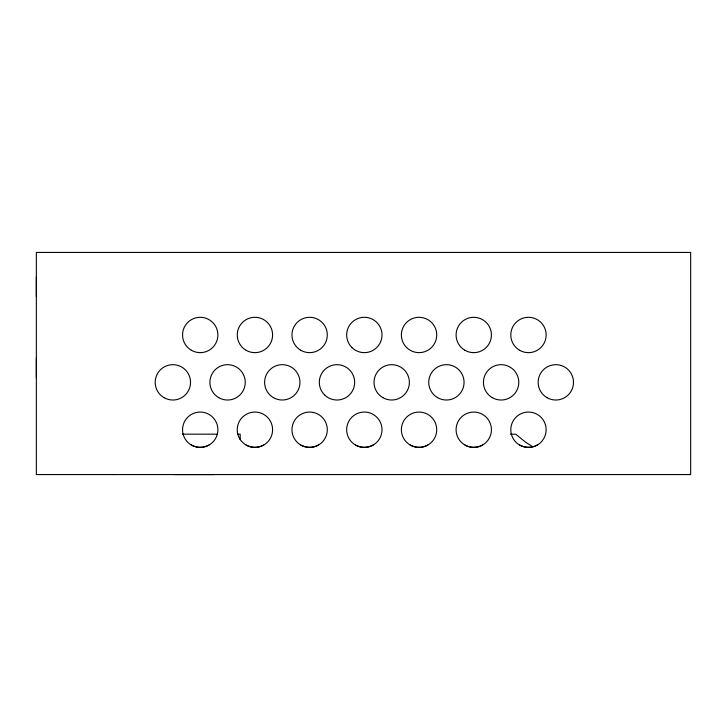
<?xml version="1.0" encoding="UTF-8"?>
<svg xmlns="http://www.w3.org/2000/svg" width="727" height="727" viewBox="0 0 727 727"><rect width="100%" height="100%" fill="white"/><g stroke="black" fill="none" stroke-linecap="round" stroke-linejoin="round"><path stroke-width="1.09" d="M36.35 377.84L36.35 358.084M36.35 296.616L36.35 276.86M209.049 445.033C203.615 448.05 196.826 448.05 191.383 445.033A17.666 17.666 0 0 1 191.383 414.426A17.666 17.666 0 0 1 217.891 429.73A17.666 17.666 0 0 1 191.383 445.033M263.765 445.033C258.321 448.05 251.533 448.05 246.089 445.033A17.666 17.666 0 0 1 246.089 414.426A17.666 17.666 0 0 1 272.598 429.73A17.666 17.666 0 0 1 246.089 445.033M318.471 445.033C313.028 448.05 306.24 448.05 300.796 445.033A17.666 17.666 0 0 1 300.796 414.426A17.666 17.666 0 0 1 327.304 429.73A17.666 17.666 0 0 1 300.796 445.033M373.178 445.033C367.735 448.05 360.946 448.05 355.503 445.033A17.666 17.666 0 0 1 355.503 414.426A17.666 17.666 0 0 1 382.011 429.73A17.666 17.666 0 0 1 355.503 445.033M427.885 445.033C422.442 448.05 415.653 448.05 410.219 445.033A17.666 17.666 0 0 1 410.219 414.426A17.666 17.666 0 0 1 436.718 429.73A17.666 17.666 0 0 1 410.219 445.033M482.592 445.033C477.157 448.05 470.36 448.05 464.926 445.033A17.666 17.666 0 0 1 464.926 414.426A17.666 17.666 0 0 1 491.425 429.73A17.666 17.666 0 0 1 464.926 445.033M537.298 445.033C531.864 448.05 525.076 448.05 519.632 445.033A17.666 17.666 0 0 1 519.632 414.426A17.666 17.666 0 0 1 546.141 429.73A17.666 17.666 0 0 1 519.632 445.033M182.413 434.173L217.573 434.173M237.92 434.173L240.183 434.173L240.183 439.681M510.336 434.192L515.743 434.192L525.403 442.052L532.464 446.551M113.248 474.567L113.939 474.567M173.835 474.567L214.22 474.567M690.65 252.433L36.35 252.433L36.35 474.567L690.65 474.567L690.65 252.433M351.85 347.461A17.666 17.666 0 0 0 381.411 339.545A17.666 17.666 0 0 0 359.765 317.899A17.666 17.666 0 0 0 351.85 347.461M464.926 350.269A17.666 17.666 0 0 0 491.425 334.965A17.666 17.666 0 0 0 464.926 319.671A17.666 17.666 0 0 0 464.926 350.269M406.557 347.461A17.666 17.666 0 0 0 436.118 339.545A17.666 17.666 0 0 0 414.481 317.899A17.666 17.666 0 0 0 406.557 347.461M492.279 397.651A17.666 17.666 0 0 0 518.787 382.347A17.666 17.666 0 0 0 492.279 367.044A17.666 17.666 0 0 0 492.279 397.651M437.572 397.651A17.666 17.666 0 0 0 464.071 382.347A17.666 17.666 0 0 0 437.572 367.044A17.666 17.666 0 0 0 437.572 397.651M546.986 397.651A17.666 17.666 0 0 0 573.494 382.347A17.666 17.666 0 0 0 546.986 367.044A17.666 17.666 0 0 0 546.986 397.651M519.632 350.269A17.666 17.666 0 0 0 546.141 334.965A17.666 17.666 0 0 0 519.632 319.671A17.666 17.666 0 0 0 519.632 350.269M300.796 350.269A17.666 17.666 0 0 0 327.304 334.965A17.666 17.666 0 0 0 300.796 319.671A17.666 17.666 0 0 0 300.796 350.269M164.029 397.651A17.666 17.666 0 0 0 190.538 382.347A17.666 17.666 0 0 0 164.029 367.044A17.666 17.666 0 0 0 164.029 397.651M324.496 394.843A17.666 17.666 0 0 0 354.058 386.918A17.666 17.666 0 0 0 332.412 365.281A17.666 17.666 0 0 0 324.496 394.843M382.865 397.651A17.666 17.666 0 0 0 409.365 382.347A17.666 17.666 0 0 0 382.865 367.044A17.666 17.666 0 0 0 382.865 397.651M246.089 350.269A17.666 17.666 0 0 0 272.598 334.965A17.666 17.666 0 0 0 246.089 319.671A17.666 17.666 0 0 0 246.089 350.269M191.383 350.269A17.666 17.666 0 0 0 217.891 334.965A17.666 17.666 0 0 0 191.383 319.671A17.666 17.666 0 0 0 191.383 350.269M218.736 397.651A17.666 17.666 0 0 0 245.244 382.347A17.666 17.666 0 0 0 218.736 367.044A17.666 17.666 0 0 0 218.736 397.651M273.443 397.651A17.666 17.666 0 0 0 299.951 382.347A17.666 17.666 0 0 0 273.443 367.044A17.666 17.666 0 0 0 273.443 397.651"/></g></svg>
